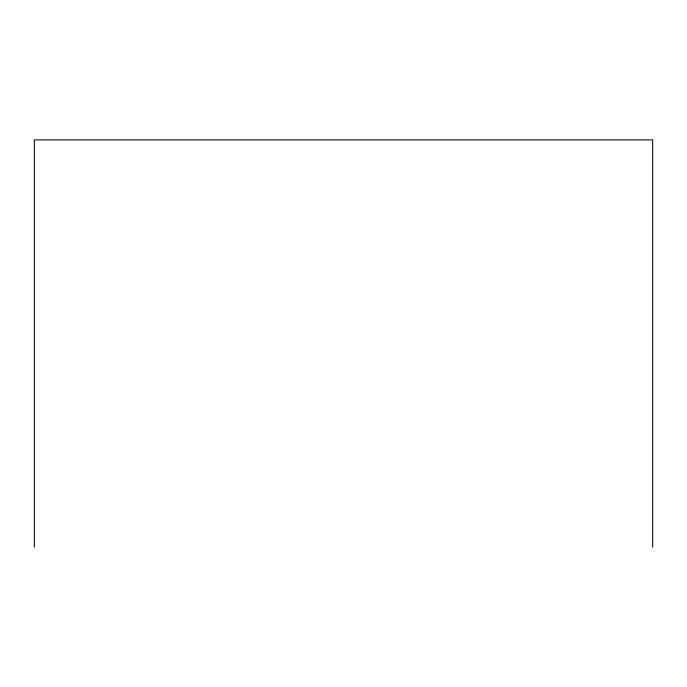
<?xml version="1.0" encoding="UTF-8"?>
<svg xmlns="http://www.w3.org/2000/svg" width="687" height="687" viewBox="0 0 687 687"><rect width="100%" height="100%" fill="white"/><g stroke="black" fill="none" stroke-linecap="round" stroke-linejoin="round"><path stroke-width="1.03" d="M652.65 547.101L652.65 139.899L34.35 139.899L34.35 547.101"/></g></svg>
